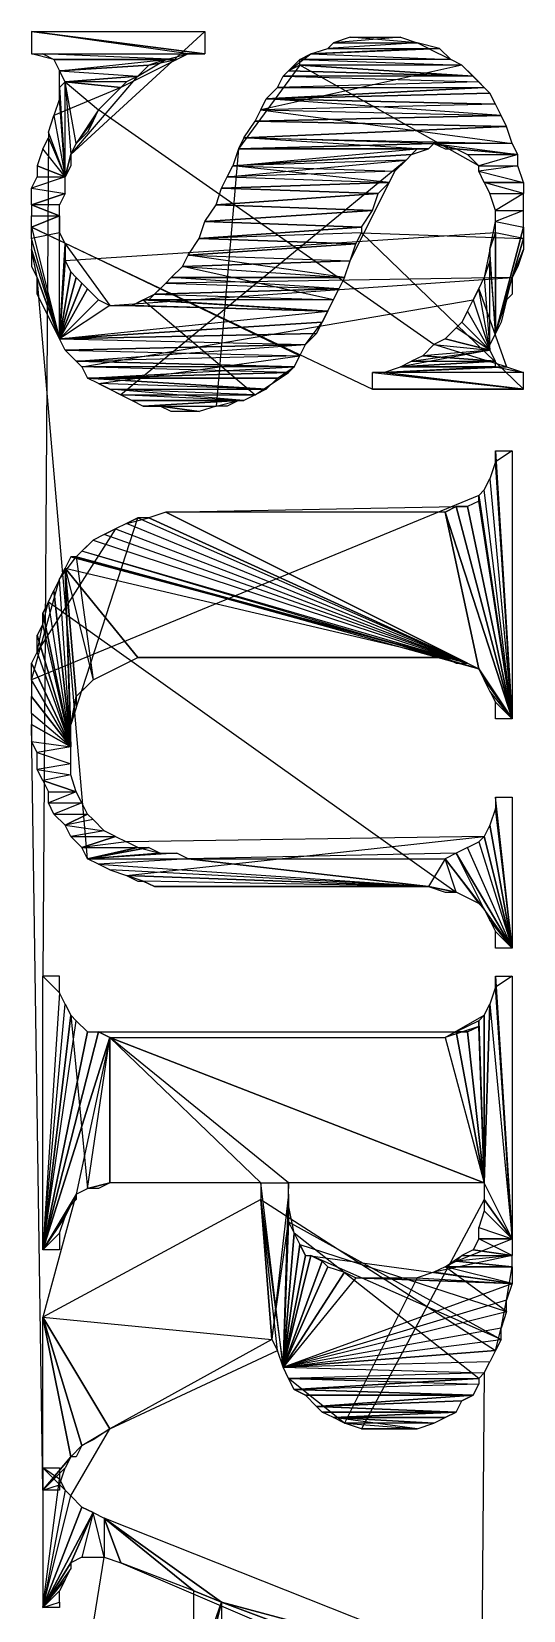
# Model space of a CAD drawing. Header units: metres. Extents: x 0 to 805, y 0 to 1107.
# Drawn here: x 135.31 to 140.9, y 186.83 to 204.77 of the extents above; entities that cross this region are included whole.
import ezdxf

# ---------------------------------------------------------------- set-up
doc = ezdxf.new("R2010")
doc.units = ezdxf.units.M
doc.layers.add('GUIDES', color=8, linetype='Continuous')
doc.layers.add('ROADS', color=7, linetype='Continuous')

msp = doc.modelspace()

# ---------------------------------------------------------------- linework, layer by layer
at = {"layer": 'GUIDES'}
for points in [[(137.28, 204.519), (137.089, 204.519), (135.311, 204.773), (137.28, 204.519)], [(137.089, 204.519), (135.311, 204.773), (135.311, 204.519), (137.089, 204.519)], [(137.28, 204.519), (135.311, 204.773), (137.28, 204.773), (137.28, 204.519)], [(138.931, 204.71), (138.74, 204.646), (139.693, 204.646), (138.931, 204.71)], [(139.693, 204.646), (138.931, 204.71), (139.502, 204.71), (139.693, 204.646)], [(135.438, 204.519), (135.565, 204.456), (136.962, 204.456), (135.438, 204.519)], [(135.438, 204.519), (137.089, 204.519), (136.962, 204.456), (135.438, 204.519)], [(138.486, 204.519), (140.074, 204.456), (138.359, 204.456), (138.486, 204.519)], [(139.947, 204.583), (138.486, 204.519), (140.074, 204.456), (139.947, 204.583)], [(139.82, 204.583), (139.947, 204.583), (138.486, 204.519), (139.82, 204.583)], [(138.677, 204.583), (139.82, 204.583), (138.486, 204.519), (138.677, 204.583)], [(138.74, 204.646), (139.693, 204.646), (138.677, 204.583), (138.74, 204.646)], [(139.693, 204.646), (138.677, 204.583), (139.82, 204.583), (139.693, 204.646)], [(136.835, 204.456), (135.565, 204.456), (135.629, 204.329), (136.835, 204.456)], [(136.835, 204.456), (136.645, 204.392), (135.629, 204.329), (136.835, 204.456)], [(136.645, 204.392), (135.629, 204.329), (136.518, 204.265), (136.645, 204.392)], [(135.629, 204.329), (136.518, 204.265), (135.692, 204.202), (135.629, 204.329)], [(138.232, 204.329), (140.328, 204.265), (138.169, 204.265), (138.232, 204.329)], [(138.359, 204.392), (138.232, 204.329), (140.328, 204.265), (138.359, 204.392)], [(140.074, 204.456), (138.359, 204.456), (140.201, 204.392), (140.074, 204.456)], [(138.359, 204.456), (140.201, 204.392), (138.359, 204.392), (138.359, 204.456)], [(140.201, 204.392), (138.359, 204.392), (140.328, 204.265), (140.201, 204.392)], [(135.692, 204.202), (135.629, 204.138), (135.692, 203.122), (135.692, 204.202)], [(136.518, 204.265), (136.391, 204.202), (135.692, 204.202), (136.518, 204.265)], [(136.073, 203.884), (136.327, 204.138), (135.692, 204.202), (136.073, 203.884)], [(136.073, 203.884), (135.819, 203.503), (135.692, 204.202), (136.073, 203.884)], [(135.819, 203.503), (135.692, 204.202), (135.756, 203.376), (135.819, 203.503)], [(135.692, 204.202), (135.756, 203.376), (135.692, 203.122), (135.692, 204.202)], [(136.391, 204.202), (135.692, 204.202), (136.327, 204.138), (136.391, 204.202)], [(138.169, 204.265), (140.391, 204.202), (138.105, 204.138), (138.169, 204.265)], [(140.391, 204.202), (138.105, 204.138), (140.455, 204.138), (140.391, 204.202)], [(140.328, 204.265), (138.169, 204.265), (140.391, 204.202), (140.328, 204.265)], [(135.565, 203.821), (135.692, 203.122), (135.629, 204.011), (135.565, 203.821)], [(135.692, 203.122), (135.629, 204.011), (135.629, 204.138), (135.692, 203.122)], [(137.978, 204.011), (140.582, 203.948), (137.915, 203.884), (137.978, 204.011)], [(140.455, 204.138), (140.518, 204.075), (137.978, 204.011), (140.455, 204.138)], [(138.105, 204.138), (140.455, 204.138), (137.978, 204.011), (138.105, 204.138)], [(140.518, 204.075), (137.978, 204.011), (140.582, 203.948), (140.518, 204.075)], [(135.692, 203.122), (135.502, 203.63), (135.565, 203.821), (135.692, 203.122)], [(135.819, 203.503), (136.01, 203.757), (136.073, 203.884), (135.819, 203.503)], [(137.915, 203.884), (140.645, 203.821), (137.851, 203.757), (137.915, 203.884)], [(140.645, 203.821), (137.851, 203.757), (140.709, 203.694), (140.645, 203.821)], [(140.582, 203.948), (137.915, 203.884), (140.645, 203.821), (140.582, 203.948)], [(135.502, 203.567), (135.692, 203.122), (135.502, 203.63), (135.502, 203.567)], [(135.946, 203.63), (135.819, 203.503), (136.01, 203.757), (135.946, 203.63)], [(137.851, 203.757), (140.709, 203.694), (137.724, 203.567), (137.851, 203.757)], [(140.709, 203.694), (137.724, 203.567), (140.772, 203.503), (140.709, 203.694)], [(135.375, 203.249), (135.692, 203.122), (135.438, 203.44), (135.375, 203.249)], [(135.692, 203.122), (135.438, 203.44), (135.502, 203.567), (135.692, 203.122)], [(139.693, 203.44), (139.629, 203.376), (137.597, 203.249), (139.693, 203.44)], [(139.693, 203.44), (137.661, 203.44), (137.597, 203.249), (139.693, 203.44)], [(139.883, 203.503), (137.724, 203.567), (137.661, 203.44), (139.883, 203.503)], [(139.883, 203.503), (137.661, 203.44), (139.82, 203.44), (139.883, 203.503)], [(140.772, 203.503), (139.883, 203.503), (137.724, 203.567), (140.772, 203.503)], [(140.01, 203.44), (140.137, 203.44), (139.883, 203.503), (140.01, 203.44)], [(140.137, 203.44), (139.883, 203.503), (140.836, 203.376), (140.137, 203.44)], [(139.883, 203.503), (140.836, 203.376), (140.772, 203.503), (139.883, 203.503)], [(140.137, 203.44), (140.264, 203.376), (140.836, 203.376), (140.137, 203.44)], [(135.375, 203.249), (135.375, 203.122), (135.692, 203.122), (135.375, 203.249)], [(135.756, 203.376), (135.756, 203.249), (135.692, 203.122), (135.756, 203.376)], [(137.597, 203.249), (139.439, 203.186), (137.534, 203.122), (137.597, 203.249)], [(139.629, 203.376), (139.566, 203.313), (137.597, 203.249), (139.629, 203.376)], [(139.566, 203.313), (137.597, 203.249), (139.439, 203.186), (139.566, 203.313)], [(140.264, 203.376), (140.836, 203.376), (140.391, 203.249), (140.264, 203.376)], [(140.836, 203.376), (140.391, 203.249), (140.836, 203.249), (140.836, 203.376)], [(140.836, 203.249), (140.391, 203.186), (140.899, 203.059), (140.836, 203.249)], [(140.391, 203.249), (140.836, 203.249), (140.391, 203.186), (140.391, 203.249)], [(135.375, 203.122), (135.692, 203.122), (135.311, 202.995), (135.375, 203.122)], [(135.692, 203.122), (135.311, 202.995), (135.692, 202.932), (135.692, 203.122)], [(137.534, 203.122), (139.375, 203.059), (137.47, 202.995), (137.534, 203.122)], [(139.439, 203.186), (137.534, 203.122), (139.375, 203.059), (139.439, 203.186)], [(140.391, 203.186), (140.899, 203.059), (140.455, 203.059), (140.391, 203.186)], [(135.311, 202.995), (135.692, 202.932), (135.311, 202.805), (135.311, 202.995)], [(135.692, 202.932), (135.629, 202.805), (135.311, 202.805), (135.692, 202.932)], [(137.47, 202.995), (139.248, 202.932), (137.407, 202.805), (137.47, 202.995)], [(139.248, 202.932), (137.407, 202.805), (139.185, 202.741), (139.248, 202.932)], [(139.375, 203.059), (137.47, 202.995), (139.248, 202.932), (139.375, 203.059)], [(140.518, 202.932), (140.899, 202.932), (140.455, 203.059), (140.518, 202.932)], [(140.899, 202.932), (140.455, 203.059), (140.899, 203.059), (140.899, 202.932)], [(140.518, 202.932), (140.899, 202.932), (140.582, 202.741), (140.518, 202.932)], [(140.899, 202.932), (140.582, 202.741), (140.899, 202.741), (140.899, 202.932)], [(135.311, 202.805), (135.311, 202.678), (135.629, 202.678), (135.311, 202.805)], [(135.629, 202.805), (135.311, 202.805), (135.629, 202.678), (135.629, 202.805)], [(137.407, 202.805), (139.185, 202.741), (137.28, 202.614), (137.407, 202.805)], [(139.185, 202.741), (137.28, 202.614), (139.058, 202.551), (139.185, 202.741)], [(140.582, 202.741), (140.899, 202.741), (140.582, 202.614), (140.582, 202.741)], [(140.899, 202.741), (140.582, 202.614), (140.899, 202.551), (140.899, 202.741)], [(135.311, 202.678), (135.629, 202.678), (135.311, 202.551), (135.311, 202.678)], [(135.629, 202.678), (135.311, 202.551), (135.629, 201.281), (135.629, 202.678)], [(135.629, 201.281), (135.311, 202.424), (135.311, 202.551), (135.629, 201.281)], [(137.28, 202.614), (139.058, 202.551), (137.216, 202.424), (137.28, 202.614)], [(139.058, 202.551), (139.058, 202.487), (137.216, 202.424), (139.058, 202.551)], [(140.582, 202.614), (140.899, 202.551), (140.582, 201.344), (140.582, 202.614)], [(140.899, 202.551), (140.899, 202.424), (140.582, 201.344), (140.899, 202.551)], [(135.311, 202.297), (135.629, 201.281), (135.311, 202.424), (135.311, 202.297)], [(135.629, 202.487), (135.692, 202.36), (135.629, 201.281), (135.629, 202.487)], [(135.692, 202.36), (135.692, 202.17), (135.629, 201.281), (135.692, 202.36)], [(137.216, 202.424), (138.994, 202.36), (137.089, 202.233), (137.216, 202.424)], [(138.994, 202.36), (137.089, 202.233), (138.931, 202.17), (138.994, 202.36)], [(139.058, 202.487), (137.216, 202.424), (138.994, 202.36), (139.058, 202.487)], [(140.582, 201.344), (140.518, 202.297), (140.582, 202.487), (140.582, 201.344)], [(140.772, 201.979), (140.899, 202.424), (140.582, 201.344), (140.772, 201.979)], [(140.899, 202.297), (140.772, 201.979), (140.899, 202.424), (140.899, 202.297)], [(135.311, 202.106), (135.375, 201.979), (135.311, 202.297), (135.311, 202.106)], [(135.375, 201.979), (135.311, 202.297), (135.629, 201.281), (135.375, 201.979)], [(135.692, 202.17), (135.756, 202.043), (135.629, 201.281), (135.692, 202.17)], [(137.089, 202.233), (138.931, 202.17), (137.026, 202.106), (137.089, 202.233)], [(138.931, 202.17), (137.026, 202.106), (138.867, 201.979), (138.931, 202.17)], [(140.518, 202.17), (140.455, 201.979), (140.518, 201.154), (140.518, 202.17)], [(140.518, 202.17), (140.582, 201.344), (140.518, 202.297), (140.518, 202.17)], [(140.582, 201.344), (140.518, 201.217), (140.518, 202.17), (140.582, 201.344)], [(140.899, 202.297), (140.836, 202.106), (140.772, 201.979), (140.899, 202.297)], [(135.756, 202.043), (135.819, 201.979), (135.629, 201.281), (135.756, 202.043)], [(137.026, 202.106), (138.867, 201.979), (136.899, 201.979), (137.026, 202.106)], [(135.629, 201.281), (135.375, 201.789), (135.375, 201.979), (135.629, 201.281)], [(135.819, 201.979), (135.883, 201.916), (135.629, 201.281), (135.819, 201.979)], [(135.883, 201.916), (135.946, 201.852), (135.629, 201.281), (135.883, 201.916)], [(135.946, 201.852), (136.073, 201.725), (135.629, 201.281), (135.946, 201.852)], [(136.835, 201.916), (138.804, 201.852), (136.708, 201.789), (136.835, 201.916)], [(138.804, 201.852), (136.708, 201.789), (138.74, 201.725), (138.804, 201.852)], [(136.835, 201.916), (138.804, 201.852), (136.899, 201.979), (136.835, 201.916)], [(138.804, 201.852), (136.899, 201.979), (138.867, 201.979), (138.804, 201.852)], [(140.328, 201.725), (140.518, 201.154), (140.391, 201.852), (140.328, 201.725)], [(140.518, 201.154), (140.391, 201.852), (140.455, 201.979), (140.518, 201.154)], [(140.709, 201.725), (140.772, 201.979), (140.582, 201.344), (140.709, 201.725)], [(140.772, 201.789), (140.709, 201.725), (140.772, 201.979), (140.772, 201.789)], [(135.438, 201.662), (135.629, 201.281), (135.375, 201.789), (135.438, 201.662)], [(136.073, 201.725), (136.2, 201.662), (135.629, 201.281), (136.073, 201.725)], [(135.629, 201.281), (138.677, 201.598), (136.2, 201.662), (135.629, 201.281)], [(138.677, 201.598), (136.2, 201.662), (136.454, 201.662), (138.677, 201.598)], [(136.581, 201.725), (136.454, 201.662), (138.677, 201.598), (136.581, 201.725)], [(136.645, 201.725), (136.581, 201.725), (138.677, 201.598), (136.645, 201.725)], [(136.708, 201.789), (138.74, 201.725), (136.645, 201.725), (136.708, 201.789)], [(138.74, 201.725), (136.645, 201.725), (138.677, 201.598), (138.74, 201.725)], [(140.518, 201.154), (140.264, 201.598), (140.328, 201.725), (140.518, 201.154)], [(140.709, 201.725), (140.645, 201.471), (140.582, 201.344), (140.709, 201.725)], [(138.613, 201.471), (135.629, 201.281), (138.677, 201.598), (138.613, 201.471)], [(138.613, 201.471), (138.55, 201.344), (135.629, 201.281), (138.613, 201.471)], [(140.518, 201.154), (140.137, 201.408), (140.201, 201.471), (140.518, 201.154)], [(140.201, 201.471), (140.518, 201.154), (140.264, 201.598), (140.201, 201.471)], [(138.55, 201.344), (135.629, 201.281), (138.423, 201.217), (138.55, 201.344)], [(135.629, 201.281), (138.423, 201.217), (135.692, 201.154), (135.629, 201.281)], [(140.01, 201.281), (139.883, 201.217), (140.518, 201.154), (140.01, 201.281)], [(140.01, 201.281), (140.518, 201.154), (140.137, 201.408), (140.01, 201.281)], [(138.423, 201.217), (135.692, 201.154), (138.359, 201.09), (138.423, 201.217)], [(135.692, 201.154), (138.359, 201.09), (135.819, 201.027), (135.692, 201.154)], [(139.883, 201.217), (140.518, 201.154), (139.756, 201.09), (139.883, 201.217)], [(140.518, 201.154), (139.756, 201.09), (140.582, 201.027), (140.518, 201.154)], [(138.359, 201.09), (135.819, 201.027), (138.296, 200.963), (138.359, 201.09)], [(138.296, 200.963), (135.883, 200.963), (135.819, 201.027), (138.296, 200.963)], [(135.946, 200.836), (138.296, 200.963), (135.883, 200.963), (135.946, 200.836)], [(138.232, 200.9), (135.946, 200.836), (138.296, 200.963), (138.232, 200.9)], [(140.709, 200.963), (140.899, 200.9), (139.312, 200.9), (140.709, 200.963)], [(140.582, 200.963), (140.709, 200.963), (139.312, 200.9), (140.582, 200.963)], [(139.502, 200.963), (140.582, 200.963), (139.312, 200.9), (139.502, 200.963)], [(139.629, 201.027), (140.582, 201.027), (139.502, 200.963), (139.629, 201.027)], [(140.582, 201.027), (139.502, 200.963), (140.582, 200.963), (140.582, 201.027)], [(139.756, 201.09), (139.629, 201.027), (140.582, 201.027), (139.756, 201.09)], [(138.232, 200.9), (138.105, 200.836), (135.946, 200.836), (138.232, 200.9)], [(137.978, 200.709), (136.073, 200.773), (135.946, 200.836), (137.978, 200.709)], [(138.105, 200.836), (135.946, 200.836), (137.978, 200.709), (138.105, 200.836)], [(136.2, 200.709), (137.978, 200.709), (136.073, 200.773), (136.2, 200.709)], [(139.185, 200.9), (140.899, 200.709), (139.185, 200.709), (139.185, 200.9)], [(139.312, 200.9), (139.185, 200.9), (140.899, 200.709), (139.312, 200.9)], [(140.899, 200.9), (139.312, 200.9), (140.899, 200.709), (140.899, 200.9)], [(136.327, 200.646), (137.851, 200.646), (136.2, 200.709), (136.327, 200.646)], [(137.851, 200.646), (136.2, 200.709), (137.978, 200.709), (137.851, 200.646)], [(136.454, 200.582), (137.724, 200.582), (136.327, 200.646), (136.454, 200.582)], [(137.724, 200.582), (136.327, 200.646), (137.851, 200.646), (137.724, 200.582)], [(137.661, 200.582), (136.454, 200.582), (136.581, 200.519), (137.661, 200.582)], [(137.407, 200.519), (137.661, 200.582), (136.581, 200.519), (137.407, 200.519)], [(137.534, 200.519), (137.407, 200.519), (137.661, 200.582), (137.534, 200.519)], [(136.772, 200.519), (137.216, 200.455), (136.899, 200.455), (136.772, 200.519)], [(136.772, 200.519), (137.407, 200.519), (137.216, 200.455), (136.772, 200.519)], [(140.518, 199.693), (140.772, 196.963), (140.582, 199.884), (140.518, 199.693)], [(140.772, 196.963), (140.582, 199.884), (140.582, 200.011), (140.772, 196.963)], [(140.772, 196.963), (140.582, 200.011), (140.772, 200.011), (140.772, 196.963)], [(140.772, 196.963), (140.455, 199.566), (140.518, 199.693), (140.772, 196.963)], [(140.391, 199.503), (140.772, 196.963), (140.455, 199.566), (140.391, 199.503)], [(140.772, 196.963), (140.391, 199.439), (140.391, 199.503), (140.772, 196.963)], [(136.645, 199.249), (140.264, 197.598), (136.835, 199.312), (136.645, 199.249)], [(140.01, 199.312), (136.835, 199.312), (140.391, 197.534), (140.01, 199.312)], [(140.772, 196.963), (140.01, 199.312), (140.137, 199.376), (140.772, 196.963)], [(140.391, 197.534), (140.772, 196.963), (140.01, 199.312), (140.391, 197.534)], [(140.264, 199.376), (140.137, 199.376), (140.772, 196.963), (140.264, 199.376)], [(140.264, 199.376), (140.772, 196.963), (140.391, 199.439), (140.264, 199.376)], [(140.264, 197.598), (136.137, 199.058), (136.264, 199.122), (140.264, 197.598)], [(136.264, 199.122), (140.264, 197.598), (136.391, 199.185), (136.264, 199.122)], [(140.264, 197.598), (136.391, 199.185), (136.518, 199.249), (140.264, 197.598)], [(136.645, 199.249), (136.518, 199.249), (140.264, 197.598), (136.645, 199.249)], [(140.264, 197.598), (135.883, 198.868), (136.01, 198.995), (140.264, 197.598)], [(136.01, 198.995), (140.264, 197.598), (136.137, 199.058), (136.01, 198.995)], [(135.692, 198.677), (140.01, 197.661), (135.756, 198.804), (135.692, 198.677)], [(140.01, 197.661), (135.756, 198.804), (140.264, 197.598), (140.01, 197.661)], [(135.819, 198.804), (135.756, 198.804), (140.264, 197.598), (135.819, 198.804)], [(135.819, 198.804), (140.264, 197.598), (135.883, 198.868), (135.819, 198.804)], [(135.756, 196.645), (135.629, 198.55), (135.692, 198.677), (135.756, 196.645)], [(140.01, 197.661), (136.518, 197.661), (135.692, 198.677), (140.01, 197.661)], [(136.518, 197.661), (135.692, 198.677), (136.01, 197.407), (136.518, 197.661)], [(135.692, 198.677), (136.01, 197.407), (135.819, 197.217), (135.692, 198.677)], [(135.819, 197.217), (135.756, 196.899), (135.692, 198.677), (135.819, 197.217)], [(135.756, 196.899), (135.692, 198.677), (135.756, 196.645), (135.756, 196.899)], [(135.756, 196.645), (135.502, 198.296), (135.565, 198.423), (135.756, 196.645)], [(135.565, 198.423), (135.756, 196.645), (135.629, 198.55), (135.565, 198.423)], [(135.438, 198.169), (135.756, 196.645), (135.502, 198.296), (135.438, 198.169)], [(135.756, 196.645), (135.438, 198.042), (135.438, 198.169), (135.756, 196.645)], [(135.375, 197.915), (135.756, 196.645), (135.438, 198.042), (135.375, 197.915)], [(135.756, 196.645), (135.375, 197.725), (135.375, 197.915), (135.756, 196.645)], [(135.311, 197.598), (135.756, 196.645), (135.375, 197.725), (135.311, 197.598)], [(135.756, 196.645), (135.311, 197.407), (135.311, 197.598), (135.756, 196.645)], [(140.01, 197.661), (140.137, 197.598), (140.264, 197.598), (140.01, 197.661)], [(140.391, 197.534), (140.455, 197.407), (140.772, 196.963), (140.391, 197.534)], [(135.311, 197.217), (135.756, 196.645), (135.311, 197.407), (135.311, 197.217)], [(136.01, 197.407), (135.946, 197.344), (135.819, 197.217), (136.01, 197.407)], [(140.772, 196.963), (140.518, 197.28), (140.455, 197.407), (140.772, 196.963)], [(135.756, 196.645), (135.311, 197.026), (135.311, 197.217), (135.756, 196.645)], [(135.819, 197.217), (135.819, 197.09), (135.756, 196.899), (135.819, 197.217)], [(140.582, 197.153), (140.772, 196.963), (140.518, 197.28), (140.582, 197.153)], [(140.582, 197.153), (140.772, 196.963), (140.582, 196.963), (140.582, 197.153)], [(135.311, 196.899), (135.756, 196.645), (135.311, 197.026), (135.311, 196.899)], [(135.311, 196.899), (135.311, 196.709), (135.756, 196.645), (135.311, 196.899)], [(135.311, 196.709), (135.756, 196.645), (135.375, 196.582), (135.311, 196.709)], [(135.756, 196.645), (135.375, 196.582), (135.756, 196.455), (135.756, 196.645)], [(135.375, 196.582), (135.756, 196.455), (135.375, 196.391), (135.375, 196.582)], [(135.756, 196.455), (135.375, 196.391), (135.756, 196.328), (135.756, 196.455)], [(135.375, 196.391), (135.756, 196.328), (135.438, 196.264), (135.375, 196.391)], [(135.756, 196.328), (135.438, 196.264), (135.819, 196.137), (135.756, 196.328)], [(135.438, 196.264), (135.502, 196.137), (135.819, 196.137), (135.438, 196.264)], [(135.502, 196.137), (135.819, 196.137), (135.502, 196.01), (135.502, 196.137)], [(135.819, 196.137), (135.502, 196.01), (135.883, 196.01), (135.819, 196.137)], [(140.582, 195.947), (140.772, 194.359), (140.582, 196.074), (140.582, 195.947)], [(140.772, 194.359), (140.582, 196.074), (140.772, 196.074), (140.772, 194.359)], [(135.502, 196.01), (135.883, 196.01), (135.565, 195.883), (135.502, 196.01)], [(135.883, 196.01), (135.565, 195.883), (135.946, 195.883), (135.883, 196.01)], [(140.582, 195.947), (140.518, 195.756), (140.772, 194.359), (140.582, 195.947)], [(135.565, 195.883), (135.946, 195.883), (135.692, 195.756), (135.565, 195.883)], [(135.946, 195.883), (136.01, 195.82), (135.692, 195.756), (135.946, 195.883)], [(136.01, 195.82), (135.692, 195.756), (136.137, 195.693), (136.01, 195.82)], [(135.692, 195.756), (136.137, 195.693), (135.756, 195.629), (135.692, 195.756)], [(140.518, 195.756), (140.455, 195.629), (140.772, 194.359), (140.518, 195.756)], [(136.137, 195.693), (135.756, 195.629), (136.264, 195.629), (136.137, 195.693)], [(135.756, 195.629), (136.264, 195.629), (135.883, 195.502), (135.756, 195.629)], [(136.264, 195.629), (136.391, 195.566), (135.883, 195.502), (136.264, 195.629)], [(136.391, 195.566), (135.883, 195.502), (136.518, 195.502), (136.391, 195.566)], [(140.772, 194.359), (140.264, 195.502), (140.391, 195.566), (140.772, 194.359)], [(140.455, 195.629), (140.391, 195.566), (140.772, 194.359), (140.455, 195.629)], [(135.883, 195.502), (136.518, 195.502), (135.946, 195.375), (135.883, 195.502)], [(136.645, 195.502), (136.772, 195.439), (135.946, 195.375), (136.645, 195.502)], [(136.518, 195.502), (136.645, 195.502), (135.946, 195.375), (136.518, 195.502)], [(136.962, 195.439), (135.946, 195.375), (137.089, 195.375), (136.962, 195.439)], [(136.772, 195.439), (136.962, 195.439), (135.946, 195.375), (136.772, 195.439)], [(135.946, 195.375), (137.089, 195.375), (136.073, 195.312), (135.946, 195.375)], [(136.073, 195.312), (139.82, 195.058), (137.089, 195.375), (136.073, 195.312)], [(139.82, 195.058), (137.089, 195.375), (140.01, 195.375), (139.82, 195.058)], [(139.82, 195.058), (140.137, 194.994), (140.01, 195.375), (139.82, 195.058)], [(140.01, 195.375), (140.455, 194.804), (140.137, 195.439), (140.01, 195.375)], [(140.137, 194.994), (140.01, 195.375), (140.391, 194.867), (140.137, 194.994)], [(140.01, 195.375), (140.391, 194.867), (140.455, 194.804), (140.01, 195.375)], [(140.137, 195.439), (140.772, 194.359), (140.264, 195.502), (140.137, 195.439)], [(140.455, 194.804), (140.137, 195.439), (140.772, 194.359), (140.455, 194.804)], [(139.82, 195.058), (136.2, 195.248), (136.073, 195.312), (139.82, 195.058)], [(136.391, 195.185), (139.82, 195.058), (136.2, 195.248), (136.391, 195.185)], [(136.518, 195.121), (136.581, 195.121), (136.391, 195.185), (136.518, 195.121)], [(136.581, 195.121), (136.391, 195.185), (139.82, 195.058), (136.581, 195.121)], [(136.581, 195.121), (136.708, 195.058), (139.82, 195.058), (136.581, 195.121)], [(139.82, 195.058), (140.01, 194.994), (140.137, 194.994), (139.82, 195.058)], [(140.455, 194.804), (140.518, 194.677), (140.772, 194.359), (140.455, 194.804)], [(140.518, 194.677), (140.582, 194.55), (140.772, 194.359), (140.518, 194.677)], [(140.582, 194.55), (140.772, 194.359), (140.582, 194.359), (140.582, 194.55)], [(135.629, 194.042), (135.438, 194.042), (135.629, 193.851), (135.629, 194.042)], [(135.438, 194.042), (135.629, 193.851), (135.438, 190.93), (135.438, 194.042)], [(140.772, 191.057), (140.582, 193.915), (140.582, 194.042), (140.772, 191.057)], [(140.772, 191.057), (140.582, 194.042), (140.772, 194.042), (140.772, 191.057)], [(135.438, 190.93), (135.692, 193.724), (135.629, 193.851), (135.438, 190.93)], [(140.518, 193.724), (140.772, 191.057), (140.582, 193.915), (140.518, 193.724)], [(135.756, 193.597), (135.438, 190.93), (135.692, 193.724), (135.756, 193.597)], [(135.438, 190.93), (135.819, 193.534), (135.756, 193.597), (135.438, 190.93)], [(140.391, 193.534), (140.455, 191.692), (140.455, 193.597), (140.391, 193.534)], [(140.455, 191.692), (140.455, 193.597), (140.518, 193.724), (140.455, 191.692)], [(140.772, 191.057), (140.455, 191.692), (140.518, 193.724), (140.772, 191.057)], [(135.946, 193.407), (135.438, 190.93), (135.819, 193.534), (135.946, 193.407)], [(136.073, 193.407), (136.2, 193.343), (135.438, 190.93), (136.073, 193.407)], [(135.946, 193.407), (136.073, 193.407), (135.438, 190.93), (135.946, 193.407)], [(140.137, 193.407), (140.01, 193.343), (140.455, 191.692), (140.137, 193.407)], [(140.264, 193.407), (140.137, 193.407), (140.455, 191.692), (140.264, 193.407)], [(140.264, 193.407), (140.455, 191.692), (140.391, 193.47), (140.264, 193.407)], [(140.455, 191.692), (140.391, 193.47), (140.391, 193.534), (140.455, 191.692)], [(136.2, 193.343), (135.819, 191.565), (135.438, 190.93), (136.2, 193.343)], [(135.946, 191.629), (136.2, 193.343), (135.819, 191.565), (135.946, 191.629)], [(136.2, 191.692), (135.946, 191.629), (136.2, 193.343), (136.2, 191.692)], [(140.455, 191.692), (138.232, 191.692), (136.2, 193.343), (140.455, 191.692)], [(138.232, 191.692), (136.2, 193.343), (137.915, 191.692), (138.232, 191.692)], [(136.2, 193.343), (137.915, 191.692), (136.2, 191.692), (136.2, 193.343)], [(140.455, 191.692), (136.2, 193.343), (140.01, 193.343), (140.455, 191.692)], [(136.2, 191.692), (136.073, 191.629), (135.946, 191.629), (136.2, 191.692)], [(137.915, 191.502), (138.169, 189.597), (137.915, 191.692), (137.915, 191.502)], [(138.169, 189.597), (137.915, 191.692), (138.232, 191.692), (138.169, 189.597)], [(138.169, 189.597), (138.232, 191.565), (138.232, 191.692), (138.169, 189.597)], [(140.455, 191.502), (140.772, 191.057), (140.455, 191.692), (140.455, 191.502)], [(135.756, 191.438), (135.819, 191.565), (135.438, 190.93), (135.756, 191.438)], [(137.915, 191.502), (135.438, 190.168), (138.042, 189.914), (137.915, 191.502)], [(135.756, 191.438), (135.692, 191.311), (135.438, 190.93), (135.756, 191.438)], [(135.819, 191.502), (135.756, 191.438), (135.819, 191.565), (135.819, 191.502)], [(138.042, 189.914), (138.105, 189.787), (137.915, 191.502), (138.042, 189.914)], [(138.105, 189.787), (137.915, 191.502), (138.169, 189.597), (138.105, 189.787)], [(138.232, 191.438), (138.169, 189.597), (138.232, 191.565), (138.232, 191.438)], [(138.232, 191.438), (138.232, 191.248), (138.169, 189.597), (138.232, 191.438)], [(140.455, 191.502), (140.455, 191.375), (140.772, 191.057), (140.455, 191.502)], [(135.438, 190.93), (135.629, 191.121), (135.692, 191.311), (135.438, 190.93)], [(138.232, 191.248), (138.296, 191.121), (138.169, 189.597), (138.232, 191.248)], [(140.455, 191.375), (140.391, 191.184), (140.772, 191.057), (140.455, 191.375)], [(135.629, 190.93), (135.438, 190.93), (135.629, 191.121), (135.629, 190.93)], [(138.296, 191.121), (138.359, 190.994), (138.169, 189.597), (138.296, 191.121)], [(140.328, 190.93), (140.772, 190.867), (140.391, 191.057), (140.328, 190.93)], [(140.391, 191.184), (140.772, 191.057), (140.391, 191.057), (140.391, 191.184)], [(140.772, 190.867), (140.391, 191.057), (140.772, 191.057), (140.772, 190.867)], [(138.359, 190.994), (138.423, 190.867), (138.169, 189.597), (138.359, 190.994)], [(140.328, 190.93), (140.201, 190.867), (140.772, 190.867), (140.328, 190.93)], [(138.486, 190.867), (138.613, 190.803), (138.169, 189.597), (138.486, 190.867)], [(138.423, 190.867), (138.486, 190.867), (138.169, 189.597), (138.423, 190.867)], [(138.613, 190.803), (138.677, 190.74), (138.169, 189.597), (138.613, 190.803)], [(138.677, 190.74), (138.867, 190.676), (138.169, 189.597), (138.677, 190.74)], [(139.883, 190.676), (140.772, 190.549), (140.01, 190.74), (139.883, 190.676)], [(140.137, 190.803), (140.772, 190.74), (140.01, 190.74), (140.137, 190.803)], [(140.772, 190.549), (140.01, 190.74), (140.772, 190.74), (140.772, 190.549)], [(140.201, 190.867), (140.772, 190.867), (140.137, 190.803), (140.201, 190.867)], [(140.772, 190.867), (140.137, 190.803), (140.772, 190.74), (140.772, 190.867)], [(138.867, 190.676), (138.994, 190.613), (138.169, 189.597), (138.867, 190.676)], [(138.169, 189.597), (140.772, 190.549), (138.994, 190.613), (138.169, 189.597)], [(140.709, 190.359), (138.169, 189.597), (140.772, 190.549), (140.709, 190.359)], [(140.772, 190.549), (138.994, 190.613), (139.693, 190.613), (140.772, 190.549)], [(139.883, 190.676), (139.693, 190.613), (140.772, 190.549), (139.883, 190.676)], [(138.169, 189.597), (140.709, 190.232), (140.709, 190.359), (138.169, 189.597)], [(138.042, 189.914), (136.2, 188.898), (135.438, 190.168), (138.042, 189.914)], [(136.2, 188.898), (135.438, 190.168), (135.883, 188.708), (136.2, 188.898)], [(135.438, 190.168), (135.883, 188.708), (135.756, 188.581), (135.438, 190.168)], [(135.438, 190.168), (135.756, 188.581), (135.438, 188.2), (135.438, 190.168)], [(140.645, 190.041), (138.169, 189.597), (140.709, 190.232), (140.645, 190.041)], [(138.169, 189.597), (140.645, 189.914), (140.645, 190.041), (138.169, 189.597)], [(140.582, 189.787), (138.169, 189.597), (140.645, 189.914), (140.582, 189.787)], [(140.582, 189.787), (140.518, 189.66), (138.169, 189.597), (140.582, 189.787)], [(140.518, 189.66), (138.169, 189.597), (140.455, 189.533), (140.518, 189.66)], [(138.169, 189.597), (140.455, 189.533), (138.232, 189.47), (138.169, 189.597)], [(140.455, 189.533), (138.232, 189.47), (140.391, 189.47), (140.455, 189.533)], [(138.232, 189.47), (140.391, 189.47), (138.296, 189.343), (138.232, 189.47)], [(140.391, 189.47), (140.391, 189.406), (138.296, 189.343), (140.391, 189.47)], [(140.391, 189.406), (138.296, 189.343), (140.328, 189.279), (140.391, 189.406)], [(138.296, 189.343), (138.423, 189.279), (140.328, 189.279), (138.296, 189.343)], [(138.423, 189.279), (140.328, 189.279), (138.55, 189.152), (138.423, 189.279)], [(140.328, 189.279), (140.201, 189.216), (138.55, 189.152), (140.328, 189.279)], [(140.201, 189.216), (138.55, 189.152), (140.137, 189.089), (140.201, 189.216)], [(138.55, 189.152), (138.613, 189.089), (140.137, 189.089), (138.55, 189.152)], [(138.613, 189.089), (140.137, 189.089), (138.74, 189.025), (138.613, 189.089)], [(140.137, 189.089), (140.01, 189.025), (138.74, 189.025), (140.137, 189.089)], [(136.2, 188.898), (136.01, 188.771), (135.883, 188.708), (136.2, 188.898)], [(140.01, 189.025), (138.74, 189.025), (139.883, 188.962), (140.01, 189.025)], [(138.74, 189.025), (139.883, 188.962), (138.867, 188.962), (138.74, 189.025)], [(139.883, 188.962), (138.867, 188.962), (139.693, 188.898), (139.883, 188.962)], [(138.867, 188.962), (139.693, 188.898), (139.058, 188.898), (138.867, 188.962)], [(135.756, 188.581), (135.692, 188.454), (135.438, 188.2), (135.756, 188.581)], [(135.883, 188.708), (135.819, 188.581), (135.756, 188.581), (135.883, 188.708)], [(135.438, 188.2), (135.629, 188.263), (135.692, 188.454), (135.438, 188.2)], [(135.438, 186.866), (135.629, 188.327), (135.438, 188.454), (135.438, 186.866)], [(135.629, 188.327), (135.438, 188.454), (135.629, 188.454), (135.629, 188.327)], [(135.692, 188.2), (135.438, 186.866), (135.629, 188.327), (135.692, 188.2)], [(135.629, 188.2), (135.438, 188.2), (135.629, 188.263), (135.629, 188.2)], [(135.438, 186.866), (135.756, 188.136), (135.692, 188.2), (135.438, 186.866)], [(135.883, 188.009), (135.438, 186.866), (135.756, 188.136), (135.883, 188.009)], [(135.438, 186.866), (136.01, 187.946), (135.883, 188.009), (135.438, 186.866)], [(135.756, 187.374), (135.438, 186.866), (136.01, 187.946), (135.756, 187.374)], [(136.01, 187.946), (135.883, 187.438), (135.756, 187.374), (136.01, 187.946)], [(136.137, 187.438), (136.01, 187.946), (135.883, 187.438), (136.137, 187.438)], [(136.137, 187.882), (136.137, 187.438), (136.01, 187.946), (136.137, 187.882)], [(136.137, 187.438), (136.327, 187.374), (136.137, 187.882), (136.137, 187.438)], [(136.327, 187.374), (136.137, 187.882), (137.153, 187.057), (136.327, 187.374)], [(136.137, 187.882), (137.153, 187.057), (137.47, 186.93), (136.137, 187.882)], [(136.137, 187.882), (137.47, 186.93), (140.772, 186.041), (136.137, 187.882)], [(135.756, 187.374), (135.756, 187.311), (135.438, 186.866), (135.756, 187.374)], [(135.438, 186.866), (135.692, 187.184), (135.756, 187.311), (135.438, 186.866)], [(135.629, 187.057), (135.438, 186.866), (135.692, 187.184), (135.629, 187.057)], [(135.438, 186.866), (135.629, 186.93), (135.629, 187.057), (135.438, 186.866)], [(135.629, 186.866), (135.438, 186.866), (135.629, 186.93), (135.629, 186.866)], [(137.153, 187.057), (137.47, 186.93), (137.153, 185.66), (137.153, 187.057)], [(137.47, 186.93), (137.47, 185.787), (137.153, 185.66), (137.47, 186.93)], [(137.47, 186.93), (138.994, 186.358), (140.772, 186.041), (137.47, 186.93)]]:
    msp.add_lwpolyline(points, close=True, dxfattribs=at)
at = {"layer": 'ROADS'}
for points in [[(135.502, 203.567), (135.692, 203.122), (135.502, 203.63), (135.438, 194.042), (135.629, 193.851), (135.438, 190.93), (135.692, 193.724), (135.629, 193.851), (135.438, 190.93), (135.756, 193.597), (135.946, 191.629), (136.2, 193.343), (135.819, 191.565), (135.438, 190.168), (135.756, 188.581), (135.438, 188.2), (135.311, 196.899), (135.756, 196.645), (135.311, 197.217), (135.756, 196.645), (135.311, 197.598), (135.756, 196.645), (135.375, 197.915), (135.756, 196.645), (135.438, 198.169), (135.756, 196.645), (135.565, 198.423), (135.756, 196.645), (135.692, 198.677), (136.518, 197.661), (140.01, 197.661), (135.756, 198.804), (140.264, 197.598), (136.391, 199.185), (136.645, 199.249), (140.264, 197.598), (136.835, 199.312), (140.137, 199.376), (140.01, 199.312), (140.772, 196.963), (140.582, 200.011), (140.772, 200.011), (140.582, 199.884), (140.772, 196.963), (140.137, 199.376), (140.264, 199.376), (140.772, 196.963), (140.391, 199.439), (140.391, 199.439), (140.772, 196.963), (140.455, 199.566), (140.518, 199.693), (140.772, 196.963), (140.391, 199.503), (135.311, 197.407), (135.629, 198.55), (135.819, 198.804), (140.391, 197.534), (140.391, 197.534), (135.883, 198.868), (136.01, 198.995), (135.819, 198.804), (136.01, 197.407), (135.819, 197.217), (135.756, 196.899), (136.518, 199.249), (136.137, 199.058), (136.264, 199.122), (135.375, 197.725), (135.438, 198.042), (135.502, 198.296), (140.137, 194.994), (140.01, 195.375), (140.455, 194.804), (140.137, 195.439), (140.772, 194.359), (140.582, 196.074), (140.772, 196.074), (140.772, 194.359), (140.582, 195.947), (140.518, 195.756), (140.772, 194.359), (140.264, 195.502), (140.391, 195.566), (140.772, 194.359), (140.137, 195.439), (137.089, 195.375), (139.82, 195.058), (136.708, 195.058), (136.581, 195.121), (136.391, 195.185), (139.82, 195.058), (136.2, 195.248), (136.073, 195.312), (139.82, 195.058), (136.391, 195.185), (140.455, 195.629), (136.391, 195.566), (135.883, 195.502), (136.518, 195.502), (136.772, 195.439), (136.962, 195.439), (135.946, 195.375), (135.946, 195.375), (135.375, 201.979), (135.311, 202.297), (135.629, 201.281), (138.55, 201.344), (138.677, 201.598), (136.454, 201.662), (136.708, 201.789), (138.804, 201.852), (136.899, 201.979), (138.867, 201.979), (137.089, 202.233), (138.994, 202.36), (137.216, 202.424), (139.058, 202.551), (137.28, 202.614), (139.185, 202.741), (137.407, 202.805), (139.248, 202.932), (137.47, 202.995), (139.375, 203.059), (137.597, 203.249), (139.629, 203.376), (139.82, 203.44), (139.693, 203.44), (137.724, 203.567), (140.709, 203.694), (137.851, 203.757), (140.645, 203.821), (137.978, 204.011), (140.582, 203.948), (137.978, 204.011), (140.518, 204.075), (140.328, 204.265), (138.232, 204.329), (138.486, 204.519), (139.947, 204.583), (139.693, 204.646), (138.931, 204.71), (139.502, 204.71), (138.74, 204.646), (138.677, 204.583), (139.82, 204.583), (140.074, 204.456), (138.359, 204.456), (138.169, 204.265), (140.391, 204.202), (138.105, 204.138), (140.455, 204.138), (140.201, 204.392), (137.915, 203.884), (140.772, 203.503), (139.883, 203.503), (140.137, 203.44), (140.836, 203.376), (140.391, 203.249), (138.359, 204.392), (137.661, 203.44), (137.661, 203.44), (137.407, 200.519), (137.661, 200.582), (136.454, 200.582), (137.724, 200.582), (136.2, 200.709), (137.978, 200.709), (135.946, 200.836), (138.105, 200.836), (138.296, 200.963), (135.819, 201.027), (138.423, 201.217), (135.692, 201.154), (138.423, 201.217), (138.613, 201.471), (138.74, 201.725), (137.026, 202.106), (138.931, 202.17), (139.439, 203.186), (139.439, 203.186), (137.534, 203.122), (139.566, 203.313), (136.327, 200.646), (136.073, 200.773), (138.359, 201.09), (135.311, 202.551), (135.629, 202.678), (135.629, 202.487), (135.311, 202.424), (135.311, 202.551), (139.185, 200.709), (140.899, 200.709), (139.312, 200.9), (140.582, 200.963), (139.502, 200.963), (140.582, 201.027), (139.756, 201.09), (139.629, 201.027), (140.518, 201.154), (140.518, 202.17), (140.582, 201.344), (140.518, 202.297), (140.582, 202.614), (140.899, 202.551), (140.582, 201.344), (140.518, 201.217), (140.518, 202.17), (140.582, 201.344), (140.518, 202.297), (140.455, 201.979), (140.518, 201.154), (139.502, 200.963), (140.582, 200.963), (140.899, 200.9), (139.312, 200.9), (139.185, 200.9), (140.899, 200.709), (139.312, 200.9), (140.899, 200.709), (139.058, 202.487), (140.899, 202.424), (140.582, 202.487), (135.692, 202.17), (135.692, 202.36), (136.2, 201.662), (140.772, 201.979), (136.835, 201.916), (136.645, 201.725), (136.581, 201.725), (137.851, 200.646), (138.232, 200.9), (135.883, 200.963), (140.328, 201.725), (140.391, 201.852), (140.709, 200.963), (139.883, 201.217), (136.073, 203.884), (135.819, 203.503), (135.692, 204.202), (135.629, 204.138), (135.629, 204.011), (135.629, 204.329), (136.645, 204.392), (136.962, 204.456), (135.565, 204.456), (135.311, 204.519), (135.438, 204.519), (137.28, 204.519), (135.311, 204.773), (137.28, 204.773), (135.756, 203.376), (136.518, 204.265), (136.835, 204.456), (137.089, 204.519), (137.089, 204.519), (136.327, 204.138), (135.565, 203.821)], [(135.438, 183.12), (136.137, 187.438), (136.01, 187.946), (135.756, 187.374), (135.438, 186.866), (135.883, 188.009), (136.01, 187.946), (135.438, 186.866), (135.629, 188.327), (135.438, 188.454), (135.692, 188.2), (135.756, 188.136), (136.2, 188.898), (135.438, 190.168), (135.756, 188.581), (135.883, 188.708), (135.438, 190.168), (136.2, 188.898), (138.105, 189.787), (137.915, 191.502), (140.582, 189.787), (140.645, 190.041), (140.709, 190.359), (140.772, 190.74), (140.137, 190.803), (140.772, 191.057), (140.582, 194.042), (140.772, 194.042), (140.582, 193.915), (140.772, 191.057), (140.455, 191.692), (140.518, 193.724), (140.455, 191.692), (140.391, 193.534), (140.137, 193.407), (140.455, 191.692), (138.232, 191.692), (136.2, 193.343), (137.915, 191.692), (136.2, 191.692), (135.946, 191.629), (136.2, 193.343), (135.819, 191.565), (135.438, 190.93), (136.2, 193.343), (136.073, 193.407), (136.073, 193.407), (135.438, 190.93), (135.819, 193.534), (135.756, 193.597), (135.438, 190.93), (135.946, 193.407), (140.264, 193.407), (140.391, 193.47), (140.01, 193.343), (140.01, 193.343), (140.455, 193.597), (140.455, 191.502), (139.058, 188.898), (139.693, 188.898), (138.74, 189.025), (139.883, 188.962), (138.74, 189.025), (140.01, 189.025), (140.137, 189.089), (138.613, 189.089), (138.55, 189.152), (140.201, 189.216), (140.328, 189.279), (138.423, 189.279), (138.296, 189.343), (140.391, 189.47), (138.296, 191.121), (138.232, 191.438), (138.232, 191.565), (138.042, 189.914), (138.232, 191.248), (140.645, 189.914), (138.486, 190.867), (138.486, 190.867), (138.613, 190.803), (138.677, 190.74), (138.677, 190.74), (138.867, 190.676), (138.994, 190.613), (138.994, 190.613), (140.772, 190.549), (138.423, 190.867), (138.359, 190.994), (140.709, 190.232), (140.01, 190.74), (140.201, 190.867), (140.772, 190.867), (139.883, 190.676), (139.693, 190.613), (139.693, 190.613), (138.867, 188.962), (138.232, 189.47), (140.391, 189.406)], [(140.518, 189.66), (138.169, 189.597), (140.455, 189.533), (140.391, 182.358)], [(135.692, 181.85), (137.47, 186.93), (137.153, 187.057), (136.137, 187.882), (137.47, 186.93), (140.772, 186.041)], [(137.153, 185.66), (137.47, 186.93), (137.153, 187.057), (136.137, 187.882), (136.327, 187.374), (140.772, 185.469)], [(138.994, 186.358), (137.47, 186.93), (137.47, 185.787)]]:
    msp.add_lwpolyline(points, dxfattribs=at)

doc.saveas('drawing.dxf')
